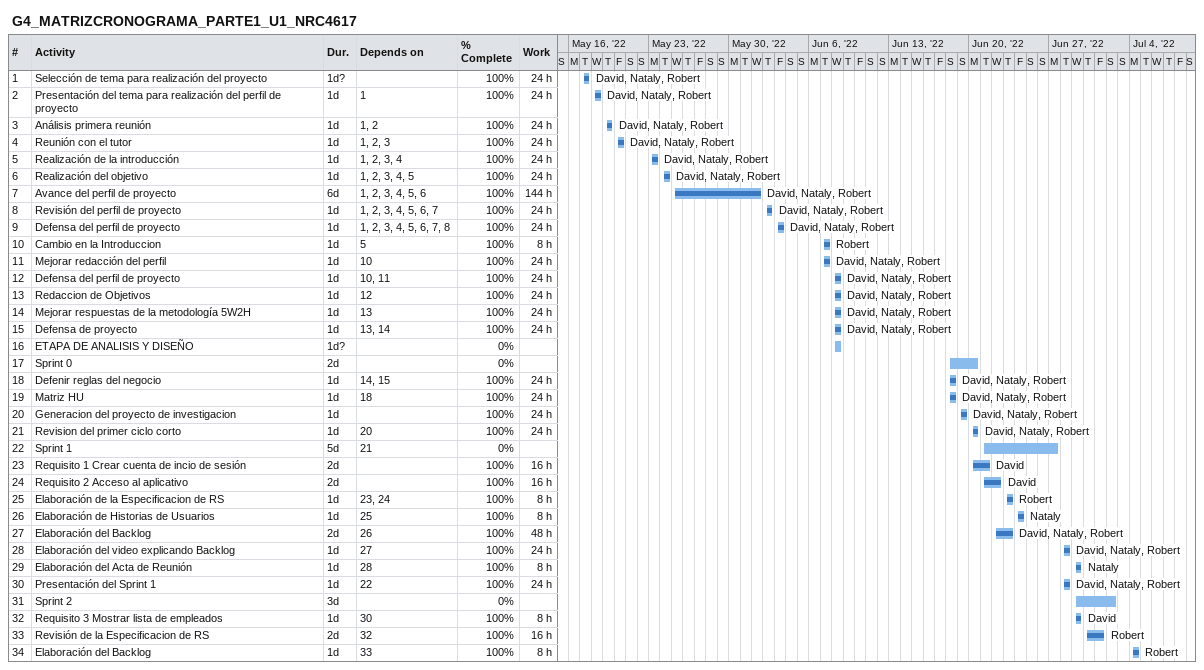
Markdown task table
G4_MATRIZCRONOGRAMA_PARTE1_U1_NRC4617

| ID | Task | Duration | Start | Finish | Predecessors | Resources | % complete | Work (h) |
|---|---|---|---|---|---|---|---|---|
| 1 | Selección de tema para realización del proyecto | 1d? | 2022-05-17 | 2022-05-17 |  | David, Nataly, Robert | 100 | 24 |
| 2 | Presentación del tema para realización del perfil de proyecto | 1d | 2022-05-18 | 2022-05-18 | 1 | David, Nataly, Robert | 100 | 24 |
| 3 | Análisis primera reunión | 1d | 2022-05-19 | 2022-05-19 | 1, 2 | David, Nataly, Robert | 100 | 24 |
| 4 | Reunión con el tutor | 1d | 2022-05-20 | 2022-05-20 | 1, 2, 3 | David, Nataly, Robert | 100 | 24 |
| 5 | Realización de la introducción | 1d | 2022-05-23 | 2022-05-23 | 1, 2, 3, 4 | David, Nataly, Robert | 100 | 24 |
| 6 | Realización del objetivo | 1d | 2022-05-24 | 2022-05-24 | 1, 2, 3, 4, 5 | David, Nataly, Robert | 100 | 24 |
| 7 | Avance del perfil de proyecto | 6d | 2022-05-25 | 2022-06-01 | 1, 2, 3, 4, 5, 6 | David, Nataly, Robert | 100 | 144 |
| 8 | Revisión del perfil de proyecto | 1d | 2022-06-02 | 2022-06-02 | 1, 2, 3, 4, 5, 6, 7 | David, Nataly, Robert | 100 | 24 |
| 9 | Defensa del perfil de proyecto | 1d | 2022-06-03 | 2022-06-03 | 1, 2, 3, 4, 5, 6, 7, 8 | David, Nataly, Robert | 100 | 24 |
| 10 | Cambio en la Introduccion | 1d | 2022-06-07 | 2022-06-07 | 5 | Robert | 100 | 8 |
| 11 | Mejorar redacción del perfil | 1d | 2022-06-07 | 2022-06-07 | 10 | David, Nataly, Robert | 100 | 24 |
| 12 | Defensa del perfil de proyecto | 1d | 2022-06-08 | 2022-06-08 | 10, 11 | David, Nataly, Robert | 100 | 24 |
| 13 | Redaccion de Objetivos | 1d | 2022-06-08 | 2022-06-08 | 12 | David, Nataly, Robert | 100 | 24 |
| 14 | Mejorar respuestas de la metodología 5W2H | 1d | 2022-06-08 | 2022-06-08 | 13 | David, Nataly, Robert | 100 | 24 |
| 15 | Defensa de proyecto | 1d | 2022-06-08 | 2022-06-08 | 13, 14 | David, Nataly, Robert | 100 | 24 |
| 16 | ETAPA DE ANALISIS Y DISEÑO | 1d? | 2022-06-08 | 2022-06-08 |  |  | 0 |  |
| 17 | Sprint 0 | 2d | 2022-06-18 | 2022-06-20 |  |  | 0 |  |
| 18 | Defenir reglas del negocio | 1d | 2022-06-18 | 2022-06-18 | 14, 15 | David, Nataly, Robert | 100 | 24 |
| 19 | Matriz HU | 1d | 2022-06-18 | 2022-06-18 | 18 | David, Nataly, Robert | 100 | 24 |
| 20 | Generacion del proyecto de investigacion | 1d | 2022-06-19 | 2022-06-19 |  | David, Nataly, Robert | 100 | 24 |
| 21 | Revision del primer ciclo corto | 1d | 2022-06-20 | 2022-06-20 | 20 | David, Nataly, Robert | 100 | 24 |
| 22 | Sprint 1 | 5d | 2022-06-21 | 2022-06-27 | 21 |  | 0 |  |
| 23 | Requisito 1 Crear cuenta de incio de sesión | 2d | 2022-06-20 | 2022-06-21 |  | David | 100 | 16 |
| 24 | Requisito 2 Acceso al aplicativo | 2d | 2022-06-21 | 2022-06-22 |  | David | 100 | 16 |
| 25 | Elaboración de la Especificacion de RS | 1d | 2022-06-23 | 2022-06-23 | 23, 24 | Robert | 100 | 8 |
| 26 | Elaboración de Historias de Usuarios | 1d | 2022-06-24 | 2022-06-24 | 25 | Nataly | 100 | 8 |
| 27 | Elaboración del Backlog | 2d | 2022-06-22 | 2022-06-23 | 26 | David, Nataly, Robert | 100 | 48 |
| 28 | Elaboración del video explicando Backlog | 1d | 2022-06-28 | 2022-06-28 | 27 | David, Nataly, Robert | 100 | 24 |
| 29 | Elaboración del Acta de Reunión | 1d | 2022-06-29 | 2022-06-29 | 28 | Nataly | 100 | 8 |
| 30 | Presentación del Sprint 1 | 1d | 2022-06-28 | 2022-06-28 | 22 | David, Nataly, Robert | 100 | 24 |
| 31 | Sprint 2 | 3d | 2022-06-29 | 2022-07-02 |  |  | 0 |  |
| 32 | Requisito 3 Mostrar lista de empleados | 1d | 2022-06-29 | 2022-06-29 | 30 | David | 100 | 8 |
| 33 | Revisión de la Especificacion de RS | 2d | 2022-06-30 | 2022-07-01 | 32 | Robert | 100 | 16 |
| 34 | Elaboración del Backlog | 1d | 2022-07-04 | 2022-07-04 | 33 | Robert | 100 | 8 |
